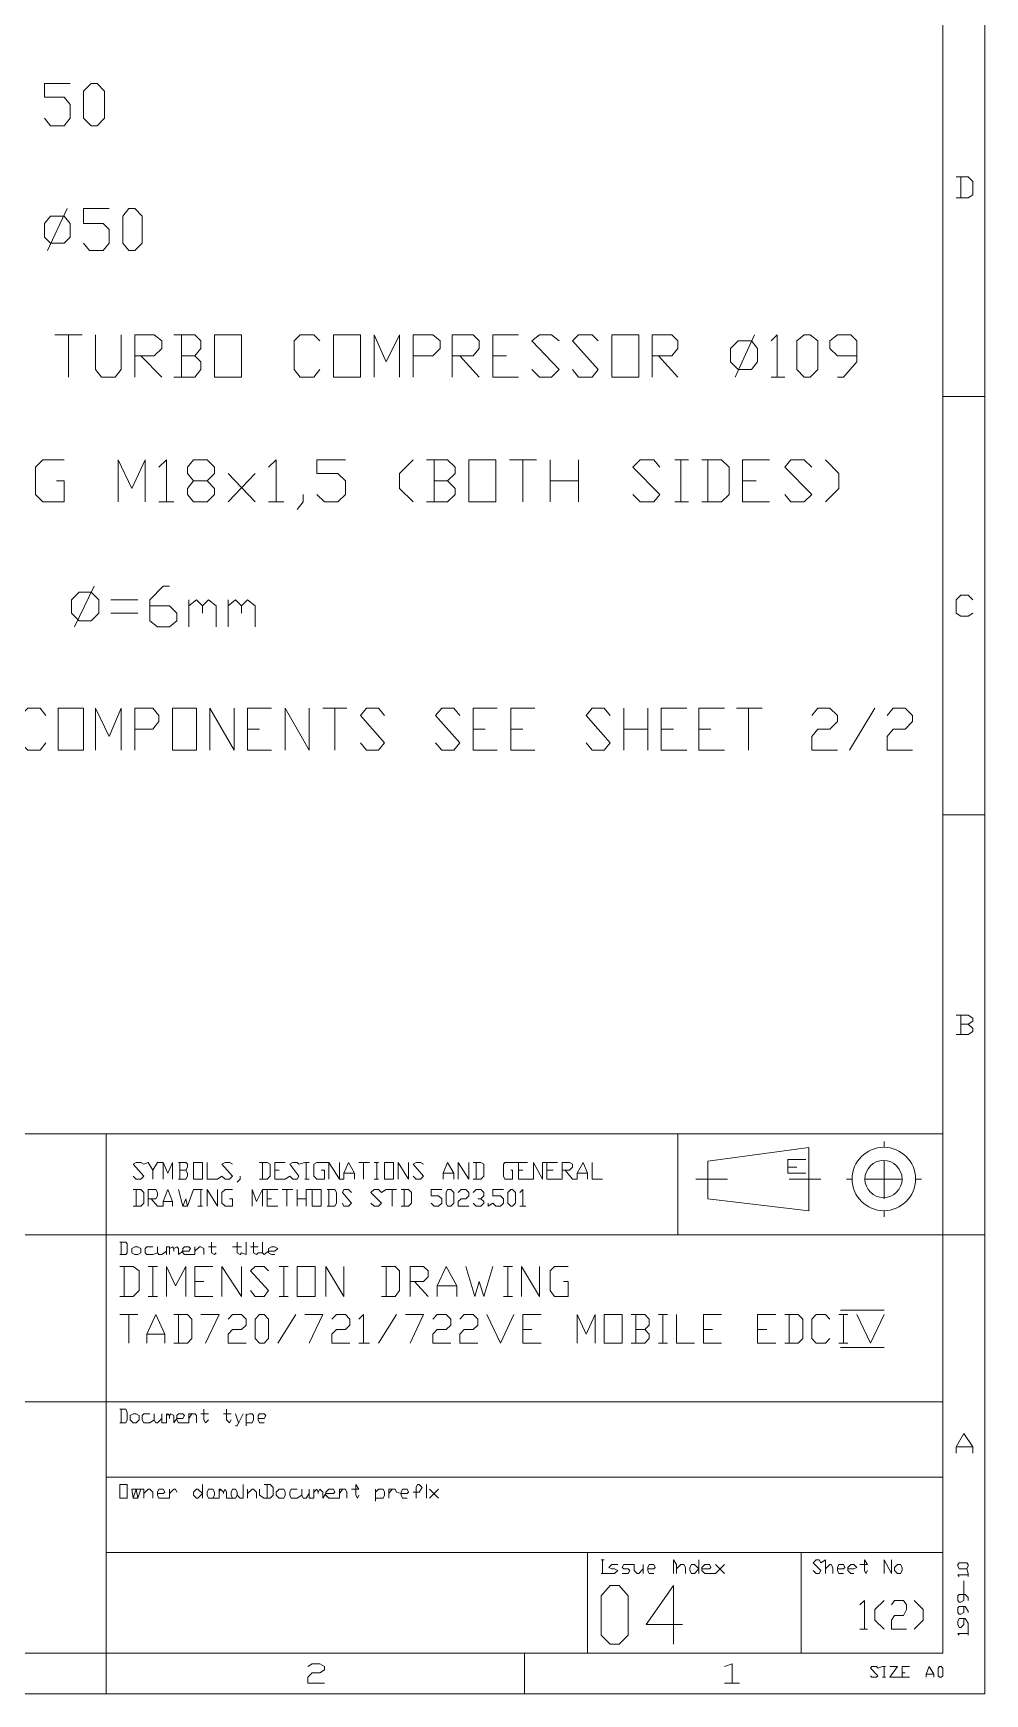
# Model space of a CAD drawing. Header units: millimetres. Extents: x 0.2 to 11.3, y 0.2 to 8.
# Drawn here: x 10.214 to 11.268, y 0.221 to 2.06 of the extents above; entities that cross this region are included whole.
import ezdxf

# ---------------------------------------------------------------- set-up
doc = ezdxf.new("R2010")
doc.units = ezdxf.units.MM
doc.layers.add('PDF_几何图形', color=7, linetype='Continuous')

msp = doc.modelspace()

# ---------------------------------------------------------------- linework, layer by layer
at = {"layer": 'PDF_几何图形', "lineweight": 13}
for points in [[(11.2683, 0.2206), (11.2683, 8.0139), (0.25, 8.0139), (0.25, 0.2206)], [(11.2217, 7.9689), (11.2217, 0.2656), (0.2967, 0.2656), (0.2967, 7.9689)], [(10.2783, 1.9572), (10.285, 1.9572), (10.2933, 1.9656), (10.2933, 1.9956), (10.285, 2.0039), (10.2783, 2.0039), (10.27, 1.9956), (10.27, 1.9656)], [(10.32, 1.8189), (10.3267, 1.8189), (10.335, 1.8272), (10.335, 1.8572), (10.3267, 1.8656), (10.32, 1.8656), (10.3133, 1.8572), (10.3133, 1.8272)], [(10.2333, 1.8272), (10.2267, 1.8339), (10.2267, 1.8489), (10.2333, 1.8572), (10.2483, 1.8572), (10.255, 1.8489), (10.255, 1.8339), (10.2483, 1.8272)], [(10.445, 1.7256), (10.445, 1.6789), (10.415, 1.6789), (10.415, 1.7256)], [(10.5467, 1.6789), (10.5767, 1.6789), (10.5767, 1.7256), (10.5467, 1.7256)], [(10.855, 1.6789), (10.885, 1.6789), (10.885, 1.7256), (10.855, 1.7256)], [(10.995, 1.6872), (10.9867, 1.6956), (10.9867, 1.7106), (10.995, 1.7189), (11.01, 1.7189), (11.0167, 1.7106), (11.0167, 1.6956), (11.01, 1.6872)], [(11.0683, 1.6789), (11.06, 1.6872), (11.06, 1.7189), (11.0683, 1.7256), (11.075, 1.7256), (11.0833, 1.7189), (11.0833, 1.6872), (11.075, 1.6789)], [(10.7267, 1.5872), (10.7267, 1.5406), (10.6967, 1.5406), (10.6967, 1.5872)], [(10.265, 1.4089), (10.2567, 1.4172), (10.2567, 1.4322), (10.265, 1.4406), (10.2783, 1.4406), (10.2867, 1.4322), (10.2867, 1.4172), (10.2783, 1.4089)], [(10.2417, 1.2656), (10.27, 1.2656), (10.27, 1.3122), (10.2417, 1.3122)], [(10.395, 1.3122), (10.395, 1.2656), (10.3683, 1.2656), (10.3683, 1.3122)], [(11.0733, 0.8256), (11.0733, 0.7556), (10.9617, 0.7689), (10.9617, 0.8106)], [(10.4017, 0.8089), (10.4017, 0.7906), (10.3917, 0.7906), (10.3917, 0.8089)], [(10.6133, 0.8089), (10.6133, 0.7906), (10.6033, 0.7906), (10.6033, 0.8089)], [(10.6683, 0.7972), (10.6683, 0.7906), (10.6683, 0.7972), (10.6733, 0.8089), (10.68, 0.7972), (10.68, 0.7906), (10.68, 0.7972)], [(10.3833, 0.7689), (10.38, 0.7606), (10.385, 0.7606)], [(11.2217, 0.7289), (11.2217, 0.2656), (9.5083, 0.2656), (9.5083, 0.7289)], [(10.5267, 0.6939), (10.5267, 0.6606), (10.5067, 0.6606), (10.5067, 0.6939)], [(10.465, 0.6089), (10.46, 0.6139), (10.46, 0.6356), (10.465, 0.6406), (10.47, 0.6406), (10.475, 0.6356), (10.475, 0.6139), (10.47, 0.6089)], [(10.8667, 0.6406), (10.8667, 0.6089), (10.8467, 0.6089), (10.8467, 0.6406)], [(9.5083, 0.5439), (11.2217, 0.5439)], [(11.2217, 0.4606), (10.295, 0.4606)], [(10.31, 0.4372), (10.3183, 0.4372), (10.3183, 0.4522), (10.31, 0.4522)], [(11.2217, 0.3772), (10.295, 0.3772)], [(10.8283, 0.2656), (10.8283, 0.3772)], [(11.065, 0.2656), (11.065, 0.3772)], [(10.8533, 0.2756), (10.8633, 0.2756), (10.8733, 0.2856), (10.8733, 0.3289), (10.8633, 0.3406), (10.8533, 0.3406), (10.8433, 0.3289), (10.8433, 0.2856)]]:
    msp.add_lwpolyline(points, close=True, dxfattribs=at)
for points in [[(10.2267, 1.9656), (10.2333, 1.9572), (10.2483, 1.9572), (10.255, 1.9656), (10.255, 1.9806), (10.2483, 1.9889), (10.2267, 1.9889), (10.2267, 2.0039), (10.255, 2.0039)], [(11.2417, 1.8772), (11.2417, 1.9006), (11.2367, 1.9006), (11.25, 1.9006), (11.255, 1.8956), (11.255, 1.8806), (11.25, 1.8772), (11.2367, 1.8772)], [(10.23, 1.8189), (10.2517, 1.8656)], [(10.27, 1.8272), (10.2767, 1.8189), (10.2917, 1.8189), (10.2983, 1.8272), (10.2983, 1.8422), (10.2917, 1.8489), (10.27, 1.8489), (10.27, 1.8656), (10.2983, 1.8656)], [(10.2383, 1.7256), (10.2683, 1.7256)], [(10.2533, 1.7256), (10.2533, 1.6789)], [(10.3117, 1.7256), (10.3117, 1.6872), (10.305, 1.6789), (10.29, 1.6789), (10.2833, 1.6872), (10.2833, 1.7256)], [(10.3567, 1.6789), (10.3333, 1.7022), (10.3267, 1.7022), (10.3483, 1.7022), (10.3567, 1.7106), (10.3567, 1.7189), (10.3483, 1.7256), (10.3267, 1.7256), (10.3267, 1.6789)], [(10.3933, 1.7022), (10.4, 1.7106), (10.4, 1.7189), (10.3933, 1.7256), (10.37, 1.7256), (10.3783, 1.7256), (10.3783, 1.6789)], [(10.5317, 1.7189), (10.525, 1.7256), (10.51, 1.7256), (10.5033, 1.7189), (10.5033, 1.6872), (10.51, 1.6789), (10.525, 1.6789), (10.5317, 1.6872)], [(10.5917, 1.6789), (10.5917, 1.7256), (10.605, 1.6956), (10.62, 1.7256), (10.62, 1.6789)], [(10.635, 1.6789), (10.635, 1.7256), (10.6567, 1.7256), (10.665, 1.7189), (10.665, 1.7106), (10.6567, 1.7022), (10.635, 1.7022)], [(10.6783, 1.6789), (10.6783, 1.7256), (10.7017, 1.7256), (10.7083, 1.7189), (10.7083, 1.7106), (10.7017, 1.7022), (10.6783, 1.7022), (10.6867, 1.7022), (10.7083, 1.6789)], [(10.7517, 1.6789), (10.7233, 1.6789), (10.7233, 1.7256), (10.7517, 1.7256)], [(10.7667, 1.6872), (10.775, 1.6789), (10.7883, 1.6789), (10.7967, 1.6872), (10.7667, 1.7189), (10.775, 1.7256), (10.7883, 1.7256), (10.7967, 1.7189)], [(10.8117, 1.6872), (10.8183, 1.6789), (10.8333, 1.6789), (10.84, 1.6872), (10.8117, 1.7189), (10.8183, 1.7256), (10.8333, 1.7256), (10.84, 1.7189)], [(10.9, 1.6789), (10.9, 1.7256), (10.9217, 1.7256), (10.9283, 1.7189), (10.9283, 1.7106), (10.9217, 1.7022), (10.9, 1.7022), (10.9067, 1.7022), (10.9283, 1.6789)], [(10.9917, 1.6789), (11.0133, 1.7256)], [(11.0317, 1.7189), (11.0383, 1.7256), (11.0383, 1.6789), (11.0317, 1.6789), (11.0467, 1.6789)], [(11.105, 1.6789), (11.1117, 1.6789), (11.1267, 1.6956), (11.1267, 1.7189), (11.12, 1.7256), (11.105, 1.7256), (11.0967, 1.7189), (11.0967, 1.7106), (11.105, 1.7022), (11.1267, 1.7022)], [(10.37, 1.6789), (10.3933, 1.6789), (10.4, 1.6872), (10.4, 1.6956), (10.3933, 1.7022), (10.3783, 1.7022)], [(10.7383, 1.7022), (10.7233, 1.7022)], [(11.2217, 1.6572), (11.2683, 1.6572)], [(10.24, 1.5639), (10.2483, 1.5639), (10.2483, 1.5406), (10.225, 1.5406), (10.2167, 1.5489), (10.2167, 1.5789), (10.225, 1.5872), (10.2483, 1.5872)], [(10.3383, 1.5406), (10.3383, 1.5872), (10.3233, 1.5556), (10.3083, 1.5872), (10.3083, 1.5406)], [(10.3533, 1.5789), (10.3617, 1.5872), (10.3617, 1.5406), (10.3533, 1.5406), (10.37, 1.5406)], [(10.4067, 1.5639), (10.415, 1.5556), (10.415, 1.5489), (10.4067, 1.5406), (10.3917, 1.5406), (10.385, 1.5489), (10.385, 1.5556), (10.3917, 1.5639), (10.4067, 1.5639), (10.415, 1.5722), (10.415, 1.5789), (10.4067, 1.5872), (10.3917, 1.5872), (10.385, 1.5789), (10.385, 1.5722), (10.3917, 1.5639)], [(10.475, 1.5789), (10.4833, 1.5872), (10.4833, 1.5406), (10.475, 1.5406), (10.4917, 1.5406)], [(10.5283, 1.5489), (10.5367, 1.5406), (10.5517, 1.5406), (10.56, 1.5489), (10.56, 1.5639), (10.5517, 1.5722), (10.5283, 1.5722), (10.5283, 1.5872), (10.56, 1.5872)], [(10.635, 1.5872), (10.62, 1.5722), (10.62, 1.5556), (10.635, 1.5406)], [(10.6733, 1.5639), (10.6817, 1.5722), (10.6817, 1.5789), (10.6733, 1.5872), (10.65, 1.5872), (10.6583, 1.5872), (10.6583, 1.5406)], [(10.7417, 1.5872), (10.7717, 1.5872)], [(10.7567, 1.5872), (10.7567, 1.5406)], [(10.7867, 1.5406), (10.7867, 1.5872)], [(10.8183, 1.5872), (10.8183, 1.5406)], [(10.8783, 1.5489), (10.8867, 1.5406), (10.9017, 1.5406), (10.9083, 1.5489), (10.8783, 1.5789), (10.8867, 1.5872), (10.9017, 1.5872), (10.9083, 1.5789)], [(10.925, 1.5872), (10.94, 1.5872), (10.9317, 1.5872), (10.9317, 1.5406), (10.925, 1.5406), (10.94, 1.5406)], [(10.955, 1.5406), (10.9767, 1.5406), (10.985, 1.5489), (10.985, 1.5789), (10.9767, 1.5872), (10.955, 1.5872), (10.9617, 1.5872), (10.9617, 1.5406)], [(11.03, 1.5406), (11, 1.5406), (11, 1.5872), (11.03, 1.5872)], [(11.0767, 1.5789), (11.0683, 1.5872), (11.0533, 1.5872), (11.0467, 1.5789), (11.0767, 1.5489), (11.0683, 1.5406), (11.0533, 1.5406), (11.0467, 1.5489)], [(11.0917, 1.5872), (11.1067, 1.5722), (11.1067, 1.5556), (11.0917, 1.5406)], [(10.43, 1.5406), (10.46, 1.5722)], [(10.43, 1.5722), (10.46, 1.5406)], [(10.65, 1.5406), (10.6733, 1.5406), (10.6817, 1.5489), (10.6817, 1.5556), (10.6733, 1.5639), (10.6583, 1.5639)], [(10.7867, 1.5639), (10.8183, 1.5639)], [(11.015, 1.5639), (11, 1.5639)], [(10.5133, 1.5406), (10.5133, 1.5489), (10.5133, 1.5406), (10.5067, 1.5322)], [(10.26, 1.4022), (10.2817, 1.4472)], [(10.3433, 1.4256), (10.365, 1.4256), (10.3733, 1.4172), (10.3733, 1.4089), (10.365, 1.4022), (10.3517, 1.4022), (10.3433, 1.4089), (10.3433, 1.4322), (10.3583, 1.4472), (10.365, 1.4472)], [(11.25, 1.4139), (11.255, 1.4172), (11.25, 1.4139), (11.2417, 1.4139), (11.2367, 1.4172), (11.2367, 1.4322), (11.2417, 1.4372), (11.25, 1.4372), (11.255, 1.4322)], [(10.3, 1.4322), (10.33, 1.4322)], [(10.33, 1.4172), (10.3, 1.4172)], [(10.3867, 1.4322), (10.3867, 1.4022)], [(10.3867, 1.4256), (10.395, 1.4322), (10.4017, 1.4256), (10.4017, 1.4172), (10.4017, 1.4256), (10.4083, 1.4322), (10.4167, 1.4256), (10.4167, 1.4022)], [(10.43, 1.4022), (10.43, 1.4322), (10.43, 1.4256), (10.4383, 1.4322), (10.445, 1.4256), (10.445, 1.4172), (10.445, 1.4256), (10.4517, 1.4322), (10.46, 1.4256), (10.46, 1.4022)], [(10.2283, 1.3039), (10.2217, 1.3122), (10.2083, 1.3122), (10.2, 1.3039), (10.2, 1.2739), (10.2083, 1.2656), (10.2217, 1.2656), (10.2283, 1.2739)], [(10.2833, 1.2656), (10.2833, 1.3122), (10.2983, 1.2806), (10.3117, 1.3122), (10.3117, 1.2656)], [(10.3267, 1.2656), (10.3267, 1.3122), (10.3467, 1.3122), (10.3533, 1.3039), (10.3533, 1.2972), (10.3467, 1.2889), (10.3267, 1.2889)], [(10.41, 1.2656), (10.41, 1.3122), (10.4367, 1.2656), (10.4367, 1.3122)], [(10.4783, 1.3122), (10.4517, 1.3122), (10.4517, 1.2656), (10.4783, 1.2656)], [(10.4933, 1.2656), (10.4933, 1.3122), (10.52, 1.2656), (10.52, 1.3122)], [(10.535, 1.3122), (10.5617, 1.3122)], [(10.5483, 1.3122), (10.5483, 1.2656)], [(10.6033, 1.3039), (10.5967, 1.3122), (10.5833, 1.3122), (10.5767, 1.3039), (10.6033, 1.2739), (10.5967, 1.2656), (10.5833, 1.2656), (10.5767, 1.2739)], [(10.66, 1.2739), (10.6667, 1.2656), (10.68, 1.2656), (10.6867, 1.2739), (10.66, 1.3039), (10.6667, 1.3122), (10.68, 1.3122), (10.6867, 1.3039)], [(10.7283, 1.3122), (10.7017, 1.3122), (10.7017, 1.2656), (10.7283, 1.2656)], [(10.77, 1.2656), (10.7433, 1.2656), (10.7433, 1.3122), (10.77, 1.3122)], [(10.8533, 1.3039), (10.8467, 1.3122), (10.8333, 1.3122), (10.8267, 1.3039), (10.8533, 1.2739), (10.8467, 1.2656), (10.8333, 1.2656), (10.8267, 1.2739)], [(10.8683, 1.3122), (10.8683, 1.2656)], [(10.895, 1.3122), (10.895, 1.2656)], [(10.9383, 1.2656), (10.91, 1.2656), (10.91, 1.3122), (10.9383, 1.3122)], [(10.98, 1.2656), (10.9517, 1.2656), (10.9517, 1.3122), (10.98, 1.3122)], [(10.9933, 1.3122), (11.0217, 1.3122)], [(11.0067, 1.3122), (11.0067, 1.2656)], [(11.0767, 1.3039), (11.0833, 1.3122), (11.0967, 1.3122), (11.105, 1.3039), (11.105, 1.2972), (11.0967, 1.2889), (11.0833, 1.2889), (11.0767, 1.2806), (11.0767, 1.2656), (11.105, 1.2656)], [(11.1183, 1.2656), (11.1467, 1.3122)], [(11.1883, 1.2656), (11.16, 1.2656), (11.16, 1.2806), (11.1667, 1.2889), (11.18, 1.2889), (11.1883, 1.2972), (11.1883, 1.3039), (11.18, 1.3122), (11.1667, 1.3122), (11.16, 1.3039)], [(10.465, 1.2889), (10.4517, 1.2889)], [(10.715, 1.2889), (10.7017, 1.2889)], [(10.7567, 1.2889), (10.7433, 1.2889)], [(10.8683, 1.2889), (10.895, 1.2889)], [(10.9233, 1.2889), (10.91, 1.2889)], [(10.965, 1.2889), (10.9517, 1.2889)], [(11.2217, 1.1939), (11.2683, 1.1939)], [(11.2367, 0.9506), (11.25, 0.9506), (11.255, 0.9539), (11.255, 0.9572), (11.25, 0.9622), (11.2417, 0.9622), (11.25, 0.9622), (11.255, 0.9656), (11.255, 0.9689), (11.25, 0.9722), (11.2367, 0.9722), (11.2417, 0.9722), (11.2417, 0.9506)], [(11.2217, 0.8406), (9.5083, 0.8406), (9.5083, 0.2656), (9.535, 0.2206)], [(10.295, 0.8406), (10.295, 0.2206)], [(10.9283, 0.7289), (10.9283, 0.8406)], [(11.1567, 0.8256), (11.1567, 0.8322)], [(11.07, 0.8122), (11.05, 0.8122), (11.05, 0.7972)], [(11.1567, 0.7689), (11.1567, 0.8106)], [(10.325, 0.7939), (10.3283, 0.7906), (10.3333, 0.7906), (10.3367, 0.7939), (10.325, 0.8072), (10.3283, 0.8089), (10.3333, 0.8089), (10.3367, 0.8072), (10.3417, 0.8089), (10.3467, 0.8006), (10.3467, 0.7906)], [(10.3467, 0.8006), (10.3517, 0.8089), (10.3583, 0.8089), (10.3583, 0.7906)], [(10.3683, 0.7906), (10.3683, 0.8089), (10.3633, 0.7972), (10.3583, 0.8089)], [(10.375, 0.7906), (10.3833, 0.7906), (10.385, 0.7939), (10.385, 0.7972), (10.3833, 0.8006), (10.3767, 0.8006), (10.3833, 0.8006), (10.385, 0.8039), (10.385, 0.8072), (10.3833, 0.8089), (10.375, 0.8089), (10.3767, 0.8089), (10.3767, 0.7906)], [(10.435, 0.8072), (10.4317, 0.8089), (10.4267, 0.8089), (10.4233, 0.8072), (10.435, 0.7939), (10.4317, 0.7906), (10.4267, 0.7906), (10.4233, 0.7939), (10.4183, 0.7906), (10.4067, 0.7906), (10.4067, 0.8089)], [(10.4433, 0.7939), (10.4433, 0.7906), (10.44, 0.7872)], [(10.465, 0.7906), (10.4733, 0.7906), (10.4767, 0.7939), (10.4767, 0.8072), (10.4733, 0.8089), (10.465, 0.8089), (10.4683, 0.8089), (10.4683, 0.7906)], [(10.52, 0.7906), (10.515, 0.7906), (10.5167, 0.7906), (10.5167, 0.8089), (10.52, 0.8089), (10.515, 0.8089), (10.5083, 0.8072), (10.5067, 0.8089), (10.5017, 0.8089), (10.4983, 0.8072), (10.5083, 0.7939), (10.5067, 0.7906), (10.5017, 0.7906), (10.4983, 0.7939), (10.4933, 0.7906), (10.4817, 0.7906), (10.4817, 0.8089), (10.4933, 0.8089)], [(10.4867, 0.8006), (10.4817, 0.8006)], [(10.5333, 0.8006), (10.5367, 0.8006), (10.5367, 0.7906), (10.5283, 0.7906), (10.525, 0.7939), (10.525, 0.8072), (10.5283, 0.8089), (10.5417, 0.8089), (10.5417, 0.7906)], [(10.5533, 0.7906), (10.5417, 0.8089)], [(10.5533, 0.8089), (10.5533, 0.7906), (10.5583, 0.7906), (10.5583, 0.7972), (10.5633, 0.8089), (10.57, 0.7972), (10.57, 0.7906), (10.57, 0.7972), (10.5583, 0.7972)], [(10.575, 0.8089), (10.5867, 0.8089), (10.58, 0.8089), (10.58, 0.7906)], [(10.5917, 0.8089), (10.5967, 0.8089), (10.595, 0.8089), (10.595, 0.7906), (10.5967, 0.7906), (10.5917, 0.7906)], [(10.6183, 0.7906), (10.6183, 0.8089), (10.63, 0.7906), (10.63, 0.8089)], [(10.635, 0.7939), (10.6383, 0.7906), (10.6433, 0.7906), (10.6467, 0.7939), (10.635, 0.8072), (10.6383, 0.8089), (10.6433, 0.8089), (10.6467, 0.8072)], [(10.685, 0.7906), (10.685, 0.8089), (10.6967, 0.7906), (10.6967, 0.8089)], [(10.7017, 0.7906), (10.71, 0.7906), (10.7133, 0.7939), (10.7133, 0.8072), (10.71, 0.8089), (10.7017, 0.8089), (10.705, 0.8089), (10.705, 0.7906)], [(10.7433, 0.8006), (10.745, 0.8006), (10.745, 0.7906), (10.7367, 0.7906), (10.735, 0.7939), (10.735, 0.8072), (10.7367, 0.8089), (10.7517, 0.8089), (10.7517, 0.7906), (10.7683, 0.7906), (10.7683, 0.8089), (10.7783, 0.7906), (10.7783, 0.8089), (10.7833, 0.8089), (10.7833, 0.7906), (10.8, 0.7906), (10.8, 0.8089), (10.8083, 0.8089), (10.8117, 0.8072), (10.8117, 0.8039), (10.8083, 0.8006), (10.8, 0.8006), (10.8033, 0.8006), (10.8117, 0.7906), (10.8167, 0.7906), (10.8167, 0.7972), (10.8233, 0.8089), (10.8283, 0.7972), (10.8283, 0.7906), (10.8283, 0.7972), (10.8167, 0.7972)], [(10.7517, 0.8089), (10.7617, 0.8089)], [(10.7567, 0.8006), (10.7517, 0.8006)], [(10.7833, 0.8089), (10.795, 0.8089)], [(10.79, 0.8006), (10.7833, 0.8006)], [(10.845, 0.7906), (10.8333, 0.7906), (10.8333, 0.8089)], [(11.06, 0.8039), (11.05, 0.8039), (11.05, 0.7972), (11.07, 0.7972)], [(10.3333, 0.7606), (10.325, 0.7606), (10.3333, 0.7606), (10.3367, 0.7639), (10.3367, 0.7756), (10.3333, 0.7789), (10.325, 0.7789), (10.3283, 0.7789), (10.3283, 0.7606)], [(10.3417, 0.7606), (10.3417, 0.7789), (10.35, 0.7789), (10.3517, 0.7756), (10.3517, 0.7722), (10.35, 0.7689), (10.3417, 0.7689), (10.345, 0.7689), (10.3517, 0.7606), (10.3583, 0.7606), (10.3583, 0.7656), (10.3633, 0.7789), (10.3683, 0.7656), (10.3683, 0.7606), (10.3683, 0.7656), (10.3583, 0.7656)], [(10.38, 0.7606), (10.375, 0.7789)], [(10.385, 0.7606), (10.3917, 0.7789), (10.4017, 0.7789), (10.4, 0.7789), (10.4, 0.7606), (10.4017, 0.7606), (10.3967, 0.7606)], [(10.4067, 0.7606), (10.4067, 0.7789), (10.4183, 0.7606), (10.4183, 0.7789)], [(10.4317, 0.7689), (10.435, 0.7689), (10.435, 0.7606), (10.4267, 0.7606), (10.4233, 0.7639), (10.4233, 0.7756), (10.4267, 0.7789), (10.435, 0.7789)], [(10.4683, 0.7789), (10.4617, 0.7656), (10.4567, 0.7789), (10.4567, 0.7606)], [(10.4683, 0.7606), (10.4683, 0.7789), (10.4733, 0.7789), (10.4733, 0.7606)], [(10.4733, 0.7789), (10.485, 0.7789)], [(10.49, 0.7789), (10.5017, 0.7789), (10.495, 0.7789), (10.495, 0.7606)], [(10.5067, 0.7606), (10.5067, 0.7789)], [(10.5067, 0.7689), (10.5167, 0.7689), (10.5167, 0.7606), (10.5167, 0.7789), (10.5233, 0.7789), (10.5233, 0.7606), (10.5333, 0.7606), (10.5333, 0.7789), (10.5233, 0.7789)], [(10.54, 0.7606), (10.5483, 0.7606), (10.55, 0.7639), (10.55, 0.7756), (10.5483, 0.7789), (10.54, 0.7789), (10.5417, 0.7789), (10.5417, 0.7606)], [(10.5583, 0.7606), (10.5567, 0.7639), (10.5583, 0.7606), (10.5633, 0.7606), (10.5667, 0.7639), (10.5567, 0.7756), (10.5583, 0.7789), (10.5633, 0.7789), (10.5667, 0.7756)], [(10.5883, 0.7639), (10.5917, 0.7606), (10.5967, 0.7606), (10.6, 0.7639), (10.5883, 0.7756), (10.5917, 0.7789), (10.5967, 0.7789), (10.6, 0.7756), (10.605, 0.7789), (10.6167, 0.7789), (10.6117, 0.7789), (10.6117, 0.7606)], [(10.6217, 0.7606), (10.63, 0.7606), (10.6333, 0.7639), (10.6333, 0.7756), (10.63, 0.7789), (10.6217, 0.7789), (10.625, 0.7789), (10.625, 0.7606)], [(10.655, 0.7639), (10.6583, 0.7606), (10.6633, 0.7606), (10.6667, 0.7639), (10.6667, 0.7689), (10.6633, 0.7722), (10.655, 0.7722), (10.655, 0.7789), (10.6667, 0.7789)], [(10.6717, 0.7639), (10.6733, 0.7606), (10.6717, 0.7639), (10.6717, 0.7756), (10.6733, 0.7789), (10.6767, 0.7789), (10.68, 0.7756), (10.68, 0.7639), (10.6767, 0.7606), (10.6733, 0.7606)], [(10.685, 0.7756), (10.6883, 0.7789), (10.6933, 0.7789), (10.6967, 0.7756), (10.6967, 0.7722), (10.6933, 0.7689), (10.6883, 0.7689), (10.685, 0.7656), (10.685, 0.7606), (10.6967, 0.7606)], [(10.7017, 0.7756), (10.705, 0.7789), (10.71, 0.7789), (10.7133, 0.7756), (10.7133, 0.7722), (10.71, 0.7689), (10.7067, 0.7689), (10.71, 0.7689), (10.7133, 0.7656), (10.7133, 0.7639), (10.71, 0.7606), (10.705, 0.7606), (10.7017, 0.7639)], [(10.7183, 0.7639), (10.7183, 0.7606), (10.7233, 0.7639), (10.7267, 0.7606), (10.7317, 0.7606), (10.735, 0.7639), (10.735, 0.7689), (10.7317, 0.7722), (10.7233, 0.7722), (10.7233, 0.7789), (10.735, 0.7789)], [(10.74, 0.7639), (10.7433, 0.7606), (10.74, 0.7639), (10.74, 0.7756), (10.7433, 0.7789), (10.745, 0.7789), (10.7483, 0.7756), (10.7483, 0.7639), (10.745, 0.7606), (10.7433, 0.7606)], [(10.7533, 0.7756), (10.7567, 0.7789), (10.7567, 0.7606), (10.7533, 0.7606), (10.76, 0.7606)], [(10.9833, 0.7906), (10.9483, 0.7906)], [(11.0517, 0.7906), (11.0867, 0.7906)], [(11.1217, 0.7906), (11.115, 0.7906)], [(11.135, 0.7906), (11.1767, 0.7906)], [(11.1917, 0.7906), (11.1983, 0.7906)], [(10.4783, 0.7689), (10.4733, 0.7689), (10.4733, 0.7606), (10.485, 0.7606)], [(11.1567, 0.7556), (11.1567, 0.7489)], [(9.5083, 0.7289), (11.2683, 0.7289)], [(10.295, 0.2656), (10.295, 0.7289)], [(10.3167, 0.7072), (10.31, 0.7072), (10.3167, 0.7072), (10.3183, 0.7089), (10.3183, 0.7189), (10.3167, 0.7206), (10.31, 0.7206), (10.3117, 0.7206), (10.3117, 0.7072)], [(10.4117, 0.7206), (10.4117, 0.7089), (10.415, 0.7072), (10.4167, 0.7089)], [(10.44, 0.7206), (10.44, 0.7089), (10.4433, 0.7072), (10.445, 0.7089), (10.45, 0.7072), (10.45, 0.7206)], [(10.4583, 0.7206), (10.4583, 0.7089), (10.4617, 0.7072), (10.4633, 0.7089), (10.4683, 0.7089), (10.4683, 0.7206)], [(10.3267, 0.7072), (10.33, 0.7072), (10.3267, 0.7072), (10.3233, 0.7089), (10.3233, 0.7139), (10.3267, 0.7156), (10.33, 0.7156), (10.3333, 0.7139), (10.3333, 0.7089), (10.33, 0.7072)], [(10.34, 0.7156), (10.3467, 0.7156), (10.34, 0.7156), (10.3383, 0.7139), (10.3383, 0.7089), (10.34, 0.7072), (10.3467, 0.7072), (10.3517, 0.7089), (10.3517, 0.7156), (10.3517, 0.7089), (10.3533, 0.7072), (10.3567, 0.7072), (10.3617, 0.7106), (10.3617, 0.7072), (10.3617, 0.7156), (10.365, 0.7156), (10.365, 0.7072), (10.365, 0.7139), (10.3683, 0.7156), (10.37, 0.7139), (10.37, 0.7106), (10.37, 0.7139), (10.3733, 0.7156), (10.375, 0.7139), (10.375, 0.7072), (10.38, 0.7106), (10.3867, 0.7106), (10.3883, 0.7139), (10.3867, 0.7156), (10.3817, 0.7156), (10.38, 0.7139), (10.38, 0.7089), (10.3817, 0.7072), (10.3933, 0.7072), (10.3933, 0.7156), (10.3933, 0.7106), (10.3983, 0.7156), (10.4, 0.7156), (10.4033, 0.7139), (10.4033, 0.7072)], [(10.4083, 0.7156), (10.4167, 0.7156)], [(10.435, 0.7156), (10.445, 0.7156)], [(10.455, 0.7156), (10.4633, 0.7156)], [(10.4683, 0.7089), (10.47, 0.7072), (10.475, 0.7106), (10.4817, 0.7106), (10.485, 0.7139), (10.4817, 0.7156), (10.4783, 0.7156), (10.475, 0.7139), (10.475, 0.7089), (10.4783, 0.7072), (10.4817, 0.7072)], [(10.315, 0.6606), (10.315, 0.6939), (10.31, 0.6939), (10.325, 0.6939), (10.3317, 0.6889), (10.3317, 0.6672), (10.325, 0.6606), (10.31, 0.6606)], [(10.3417, 0.6939), (10.3517, 0.6939), (10.3467, 0.6939), (10.3467, 0.6606), (10.3417, 0.6606), (10.3517, 0.6606)], [(10.3617, 0.6606), (10.3617, 0.6939), (10.3717, 0.6722), (10.3833, 0.6939), (10.3833, 0.6606)], [(10.4133, 0.6606), (10.3933, 0.6606), (10.3933, 0.6939), (10.4133, 0.6939)], [(10.4233, 0.6606), (10.4233, 0.6939), (10.445, 0.6606), (10.445, 0.6939)], [(10.455, 0.6672), (10.46, 0.6606), (10.47, 0.6606), (10.475, 0.6672), (10.455, 0.6889), (10.46, 0.6939), (10.47, 0.6939), (10.475, 0.6889)], [(10.4867, 0.6939), (10.4967, 0.6939), (10.4917, 0.6939), (10.4917, 0.6606), (10.4867, 0.6606), (10.4967, 0.6606)], [(10.5383, 0.6606), (10.5383, 0.6939), (10.5583, 0.6606), (10.5583, 0.6939)], [(10.6, 0.6606), (10.615, 0.6606), (10.62, 0.6672), (10.62, 0.6889), (10.615, 0.6939), (10.6, 0.6939), (10.605, 0.6939), (10.605, 0.6606)], [(10.6317, 0.6606), (10.6317, 0.6939), (10.6467, 0.6939), (10.6517, 0.6889), (10.6517, 0.6822), (10.6467, 0.6772), (10.6317, 0.6772), (10.6367, 0.6772), (10.6517, 0.6606)], [(10.6617, 0.6606), (10.6617, 0.6722), (10.6717, 0.6939), (10.6833, 0.6722), (10.6833, 0.6606)], [(10.6933, 0.6939), (10.7033, 0.6606), (10.7083, 0.6772), (10.7133, 0.6606), (10.7233, 0.6939)], [(10.735, 0.6939), (10.745, 0.6939), (10.74, 0.6939), (10.74, 0.6606), (10.735, 0.6606), (10.745, 0.6606)], [(10.755, 0.6606), (10.755, 0.6939), (10.775, 0.6606), (10.775, 0.6939)], [(10.8017, 0.6772), (10.8067, 0.6772), (10.8067, 0.6606), (10.7917, 0.6606), (10.7867, 0.6672), (10.7867, 0.6889), (10.7917, 0.6939), (10.8067, 0.6939)], [(10.4033, 0.6772), (10.3933, 0.6772)], [(10.6833, 0.6722), (10.6617, 0.6722)], [(11.1567, 0.6456), (11.1083, 0.6456)], [(10.33, 0.6406), (10.31, 0.6406)], [(10.32, 0.6406), (10.32, 0.6089)], [(10.34, 0.6089), (10.34, 0.6189), (10.35, 0.6406), (10.36, 0.6189), (10.36, 0.6089)], [(10.37, 0.6089), (10.385, 0.6089), (10.39, 0.6139), (10.39, 0.6356), (10.385, 0.6406), (10.37, 0.6406), (10.375, 0.6406), (10.375, 0.6089)], [(10.4, 0.6406), (10.42, 0.6406), (10.405, 0.6089)], [(10.43, 0.6356), (10.435, 0.6406), (10.445, 0.6406), (10.45, 0.6356), (10.45, 0.6289), (10.445, 0.6239), (10.435, 0.6239), (10.43, 0.6189), (10.43, 0.6089), (10.45, 0.6089)], [(10.485, 0.6089), (10.505, 0.6406)], [(10.515, 0.6406), (10.535, 0.6406), (10.52, 0.6089)], [(10.545, 0.6356), (10.55, 0.6406), (10.56, 0.6406), (10.565, 0.6356), (10.565, 0.6289), (10.56, 0.6239), (10.55, 0.6239), (10.545, 0.6189), (10.545, 0.6089), (10.565, 0.6089)], [(10.575, 0.6356), (10.58, 0.6406), (10.58, 0.6089), (10.575, 0.6089), (10.5867, 0.6089)], [(10.5967, 0.6089), (10.6167, 0.6406)], [(10.6267, 0.6406), (10.6467, 0.6406), (10.6317, 0.6089)], [(10.6567, 0.6356), (10.6617, 0.6406), (10.6717, 0.6406), (10.6767, 0.6356), (10.6767, 0.6289), (10.6717, 0.6239), (10.6617, 0.6239), (10.6567, 0.6189), (10.6567, 0.6089), (10.6767, 0.6089)], [(10.6867, 0.6356), (10.6917, 0.6406), (10.7017, 0.6406), (10.7067, 0.6356), (10.7067, 0.6289), (10.7017, 0.6239), (10.6917, 0.6239), (10.6867, 0.6189), (10.6867, 0.6089), (10.7067, 0.6089)], [(10.7467, 0.6406), (10.7317, 0.6089), (10.7167, 0.6406)], [(10.7767, 0.6089), (10.7567, 0.6089), (10.7567, 0.6406), (10.7767, 0.6406)], [(10.8167, 0.6089), (10.8167, 0.6406), (10.8267, 0.6189), (10.8367, 0.6406), (10.8367, 0.6089)], [(10.8917, 0.6239), (10.8967, 0.6289), (10.8967, 0.6356), (10.8917, 0.6406), (10.8767, 0.6406), (10.8817, 0.6406), (10.8817, 0.6089)], [(10.9067, 0.6406), (10.9167, 0.6406), (10.9117, 0.6406), (10.9117, 0.6089), (10.9067, 0.6089), (10.9167, 0.6089)], [(10.9467, 0.6089), (10.9267, 0.6089), (10.9267, 0.6406)], [(10.9767, 0.6089), (10.9567, 0.6089), (10.9567, 0.6406), (10.9767, 0.6406)], [(11.0367, 0.6089), (11.0167, 0.6089), (11.0167, 0.6406), (11.0367, 0.6406)], [(11.0467, 0.6089), (11.0617, 0.6089), (11.0667, 0.6139), (11.0667, 0.6356), (11.0617, 0.6406), (11.0467, 0.6406), (11.0517, 0.6406), (11.0517, 0.6089)], [(11.0967, 0.6356), (11.0917, 0.6406), (11.0817, 0.6406), (11.0767, 0.6356), (11.0767, 0.6139), (11.0817, 0.6089), (11.0917, 0.6089), (11.0967, 0.6139)], [(11.1067, 0.6406), (11.1167, 0.6406), (11.1117, 0.6406), (11.1117, 0.6089), (11.1067, 0.6089), (11.1167, 0.6089)], [(11.1567, 0.6406), (11.1417, 0.6089), (11.1267, 0.6406)], [(10.36, 0.6189), (10.34, 0.6189)], [(10.7667, 0.6239), (10.7567, 0.6239)], [(10.8767, 0.6089), (10.8917, 0.6089), (10.8967, 0.6139), (10.8967, 0.6189), (10.8917, 0.6239), (10.8817, 0.6239)], [(10.9667, 0.6239), (10.9567, 0.6239)], [(11.0267, 0.6239), (11.0167, 0.6239)], [(11.1083, 0.6039), (11.1567, 0.6039)], [(10.3167, 0.5206), (10.31, 0.5206), (10.3167, 0.5206), (10.3183, 0.5239), (10.3183, 0.5322), (10.3167, 0.5356), (10.31, 0.5356), (10.3117, 0.5356), (10.3117, 0.5206)], [(10.4033, 0.5356), (10.4033, 0.5239), (10.405, 0.5206), (10.4083, 0.5239)], [(10.4283, 0.5356), (10.4283, 0.5239), (10.4317, 0.5206), (10.4333, 0.5239)], [(10.325, 0.5206), (10.3283, 0.5206), (10.325, 0.5206), (10.3217, 0.5239), (10.3217, 0.5289), (10.325, 0.5306), (10.3283, 0.5306), (10.3317, 0.5289), (10.3317, 0.5239), (10.3283, 0.5206)], [(10.3367, 0.5306), (10.3433, 0.5306), (10.3367, 0.5306), (10.335, 0.5289), (10.335, 0.5239), (10.3367, 0.5206), (10.3433, 0.5206), (10.3483, 0.5239), (10.3483, 0.5306), (10.3483, 0.5239), (10.35, 0.5206), (10.3517, 0.5206), (10.3567, 0.5256), (10.3567, 0.5306), (10.3567, 0.5206), (10.3617, 0.5206), (10.3617, 0.5306), (10.3617, 0.5289), (10.3633, 0.5306), (10.365, 0.5289), (10.365, 0.5256), (10.365, 0.5289), (10.3667, 0.5306), (10.37, 0.5289), (10.37, 0.5206), (10.3733, 0.5256), (10.38, 0.5256), (10.3817, 0.5289), (10.38, 0.5306), (10.375, 0.5306), (10.3733, 0.5289), (10.3733, 0.5239), (10.375, 0.5206), (10.3867, 0.5206), (10.3867, 0.5306), (10.39, 0.5306), (10.3867, 0.5256), (10.39, 0.5306), (10.3933, 0.5306), (10.395, 0.5289), (10.395, 0.5206)], [(10.4, 0.5306), (10.4083, 0.5306)], [(10.425, 0.5306), (10.4333, 0.5306)], [(10.4383, 0.5306), (10.4417, 0.5206), (10.44, 0.5172), (10.4467, 0.5306)], [(10.44, 0.5172), (10.4383, 0.5172)], [(10.45, 0.5172), (10.45, 0.5306), (10.45, 0.5289), (10.4533, 0.5306), (10.4567, 0.5306), (10.4583, 0.5289), (10.4583, 0.5239), (10.4567, 0.5206), (10.45, 0.5206)], [(10.4633, 0.5256), (10.47, 0.5256), (10.4717, 0.5289), (10.47, 0.5306), (10.465, 0.5306), (10.4633, 0.5289), (10.4633, 0.5239), (10.465, 0.5206), (10.47, 0.5206)], [(11.2367, 0.4872), (11.2367, 0.4939), (11.245, 0.5089), (11.255, 0.4939), (11.255, 0.4872), (11.255, 0.4939), (11.2367, 0.4939)], [(10.325, 0.4372), (10.3233, 0.4472), (10.3283, 0.4472), (10.325, 0.4372), (10.33, 0.4372), (10.3283, 0.4472), (10.3333, 0.4472), (10.33, 0.4372)], [(10.3333, 0.4472), (10.3367, 0.4472), (10.3367, 0.4372), (10.3367, 0.4422), (10.3417, 0.4472), (10.3433, 0.4472), (10.3467, 0.4439), (10.3467, 0.4372)], [(10.3517, 0.4422), (10.3583, 0.4422), (10.36, 0.4439), (10.3583, 0.4472), (10.3533, 0.4472), (10.3517, 0.4439), (10.3517, 0.4406), (10.3533, 0.4372), (10.365, 0.4372), (10.365, 0.4472), (10.365, 0.4422), (10.37, 0.4472), (10.3717, 0.4472), (10.3733, 0.4439)], [(10.4017, 0.4422), (10.3967, 0.4372), (10.395, 0.4372), (10.3917, 0.4406), (10.3917, 0.4439), (10.395, 0.4472), (10.3967, 0.4472), (10.4017, 0.4422), (10.4017, 0.4372), (10.4017, 0.4522)], [(10.4083, 0.4372), (10.4133, 0.4372), (10.4083, 0.4372), (10.4067, 0.4406), (10.4067, 0.4439), (10.4083, 0.4472), (10.4133, 0.4472), (10.415, 0.4439), (10.415, 0.4406), (10.4133, 0.4372), (10.42, 0.4372), (10.42, 0.4472), (10.4217, 0.4472), (10.42, 0.4439), (10.4217, 0.4472), (10.425, 0.4439), (10.425, 0.4422), (10.425, 0.4439), (10.4267, 0.4472), (10.4283, 0.4439), (10.4283, 0.4372), (10.4383, 0.4372), (10.435, 0.4372), (10.4333, 0.4406), (10.4333, 0.4439), (10.435, 0.4472), (10.4383, 0.4472), (10.44, 0.4439), (10.44, 0.4406), (10.4383, 0.4372), (10.44, 0.4406), (10.4433, 0.4372), (10.4467, 0.4372), (10.4467, 0.4522)], [(10.4517, 0.4472), (10.4517, 0.4372), (10.4517, 0.4422), (10.4567, 0.4472), (10.4583, 0.4472), (10.4617, 0.4439), (10.4617, 0.4372)], [(10.465, 0.4439), (10.465, 0.4472), (10.465, 0.4406), (10.47, 0.4372), (10.4767, 0.4372), (10.48, 0.4406), (10.48, 0.4489), (10.4767, 0.4522), (10.47, 0.4522), (10.4733, 0.4522), (10.4733, 0.4372)], [(10.4867, 0.4372), (10.4917, 0.4372), (10.4867, 0.4372), (10.4833, 0.4406), (10.4833, 0.4439), (10.4867, 0.4472), (10.4917, 0.4472), (10.4933, 0.4439), (10.4933, 0.4406), (10.4917, 0.4372)], [(10.5, 0.4472), (10.5067, 0.4472), (10.5, 0.4472), (10.4983, 0.4439), (10.4983, 0.4406), (10.5, 0.4372), (10.5067, 0.4372), (10.5117, 0.4406), (10.5117, 0.4472), (10.5117, 0.4406), (10.5133, 0.4372), (10.5167, 0.4372), (10.52, 0.4422), (10.52, 0.4472), (10.52, 0.4372), (10.525, 0.4372), (10.525, 0.4472), (10.525, 0.4439), (10.5283, 0.4472), (10.53, 0.4439), (10.53, 0.4422), (10.53, 0.4439), (10.5317, 0.4472), (10.535, 0.4439), (10.535, 0.4372), (10.5383, 0.4422), (10.5467, 0.4422), (10.5483, 0.4439), (10.5467, 0.4472), (10.5417, 0.4472), (10.5383, 0.4439), (10.5383, 0.4406), (10.5417, 0.4372), (10.5533, 0.4372), (10.5533, 0.4472), (10.5567, 0.4472), (10.5533, 0.4422), (10.5567, 0.4472), (10.56, 0.4472), (10.5617, 0.4439), (10.5617, 0.4372)], [(10.5667, 0.4472), (10.575, 0.4472), (10.5717, 0.4522), (10.5717, 0.4406), (10.5733, 0.4372), (10.575, 0.4406)], [(10.5933, 0.4339), (10.5933, 0.4472), (10.5933, 0.4439), (10.5967, 0.4472), (10.6017, 0.4472), (10.6033, 0.4439), (10.6033, 0.4406), (10.6017, 0.4372), (10.5933, 0.4372)], [(10.6083, 0.4372), (10.6083, 0.4472), (10.6117, 0.4472), (10.6083, 0.4422), (10.6117, 0.4472), (10.615, 0.4472), (10.6167, 0.4439), (10.6217, 0.4422), (10.6283, 0.4422), (10.63, 0.4439), (10.6283, 0.4472), (10.6233, 0.4472), (10.6217, 0.4439), (10.6217, 0.4406), (10.6233, 0.4372), (10.6283, 0.4372)], [(10.635, 0.4439), (10.6417, 0.4439), (10.645, 0.4489), (10.6417, 0.4522), (10.64, 0.4522), (10.6383, 0.4489), (10.6383, 0.4372)], [(10.65, 0.4372), (10.65, 0.4522)], [(10.6533, 0.4372), (10.6633, 0.4472)], [(10.6533, 0.4472), (10.6633, 0.4372)], [(10.8467, 0.3689), (10.8433, 0.3689), (10.845, 0.3689), (10.845, 0.3539), (10.8433, 0.3539), (10.8583, 0.3539), (10.8617, 0.3572), (10.8583, 0.3589), (10.855, 0.3589), (10.8517, 0.3606), (10.855, 0.3639), (10.8617, 0.3639)], [(10.9233, 0.3539), (10.9233, 0.3689), (10.9267, 0.3639), (10.9267, 0.3539), (10.9267, 0.3589), (10.9317, 0.3639), (10.935, 0.3639), (10.9367, 0.3606), (10.9367, 0.3539)], [(10.9517, 0.3689), (10.9517, 0.3539), (10.9517, 0.3589), (10.9467, 0.3639), (10.9433, 0.3639), (10.9417, 0.3606), (10.9417, 0.3572), (10.9433, 0.3539), (10.9467, 0.3539), (10.9517, 0.3589)], [(11.0783, 0.3572), (11.0817, 0.3539), (11.085, 0.3539), (11.0867, 0.3572), (11.0783, 0.3656), (11.0817, 0.3689), (11.085, 0.3689), (11.0867, 0.3656), (11.0917, 0.3689), (11.0917, 0.3539), (11.0917, 0.3589), (11.0967, 0.3639), (11.0983, 0.3639), (11.1, 0.3606), (11.1, 0.3539)], [(11.13, 0.3639), (11.1383, 0.3639), (11.135, 0.3689), (11.135, 0.3572), (11.1367, 0.3539), (11.1383, 0.3572)], [(11.1567, 0.3539), (11.1567, 0.3689), (11.165, 0.3539), (11.165, 0.3689)], [(10.8667, 0.3539), (10.8733, 0.3539), (10.875, 0.3572), (10.8733, 0.3589), (10.8683, 0.3589), (10.8667, 0.3606), (10.8683, 0.3639), (10.88, 0.3639), (10.88, 0.3572), (10.8833, 0.3539), (10.885, 0.3539), (10.89, 0.3589), (10.89, 0.3639), (10.89, 0.3539)], [(10.895, 0.3589), (10.9017, 0.3589), (10.9033, 0.3606), (10.9017, 0.3639), (10.8967, 0.3639), (10.895, 0.3606), (10.895, 0.3572), (10.8967, 0.3539), (10.9017, 0.3539)], [(10.955, 0.3589), (10.9633, 0.3589), (10.965, 0.3606), (10.9633, 0.3639), (10.9583, 0.3639), (10.955, 0.3606), (10.955, 0.3572), (10.9583, 0.3539), (10.97, 0.3539), (10.98, 0.3639)], [(10.97, 0.3639), (10.98, 0.3539)], [(11.105, 0.3589), (11.1117, 0.3589), (11.1133, 0.3606), (11.1117, 0.3639), (11.1067, 0.3639), (11.105, 0.3606), (11.105, 0.3572), (11.1067, 0.3539), (11.1117, 0.3539)], [(11.1167, 0.3589), (11.1233, 0.3589), (11.1267, 0.3606), (11.1233, 0.3639), (11.12, 0.3639), (11.1167, 0.3606), (11.1167, 0.3572), (11.12, 0.3539), (11.1233, 0.3539)], [(11.1717, 0.3539), (11.175, 0.3539), (11.1717, 0.3539), (11.1683, 0.3572), (11.1683, 0.3606), (11.1717, 0.3639), (11.175, 0.3639), (11.1767, 0.3606), (11.1767, 0.3572), (11.175, 0.3539)], [(11.24, 0.3506), (11.2383, 0.3522), (11.25, 0.3522), (11.25, 0.3506), (11.25, 0.3539), (11.2483, 0.3589), (11.25, 0.3622), (11.2483, 0.3589), (11.24, 0.3589), (11.2383, 0.3622), (11.2383, 0.3639), (11.24, 0.3656), (11.2483, 0.3656), (11.25, 0.3639), (11.25, 0.3622)], [(10.9233, 0.2756), (10.9233, 0.3406), (10.8933, 0.2972), (10.9333, 0.2972)], [(11.25, 0.3239), (11.25, 0.3272), (11.2467, 0.3306), (11.24, 0.3306), (11.2383, 0.3289), (11.2383, 0.3239), (11.24, 0.3222), (11.2417, 0.3222), (11.245, 0.3239), (11.245, 0.3456)], [(11.13, 0.3189), (11.135, 0.3239), (11.135, 0.2922), (11.1383, 0.2922), (11.13, 0.2922)], [(11.1567, 0.2922), (11.1467, 0.3022), (11.1467, 0.3139), (11.1567, 0.3239)], [(11.165, 0.3189), (11.1683, 0.3239), (11.1783, 0.3239), (11.1817, 0.3189), (11.1817, 0.3139), (11.1783, 0.3072), (11.1683, 0.3072), (11.165, 0.3022), (11.165, 0.2922), (11.1817, 0.2922)], [(11.19, 0.3239), (11.2, 0.3139), (11.2, 0.3022), (11.19, 0.2922)], [(11.25, 0.3106), (11.25, 0.3122), (11.2467, 0.3172), (11.24, 0.3172), (11.2383, 0.3156), (11.2383, 0.3106), (11.24, 0.3089), (11.2417, 0.3089), (11.245, 0.3106), (11.245, 0.3172)], [(11.24, 0.2856), (11.2383, 0.2872), (11.25, 0.2872), (11.25, 0.2856), (11.25, 0.2989), (11.2467, 0.3039), (11.24, 0.3039), (11.2383, 0.3006), (11.2383, 0.2972), (11.24, 0.2939), (11.2417, 0.2939), (11.245, 0.2972), (11.245, 0.3039)], [(10.7583, 0.2206), (10.7583, 0.2656)], [(10.5183, 0.2506), (10.5233, 0.2539), (10.5317, 0.2539), (10.5367, 0.2506), (10.5367, 0.2472), (10.5317, 0.2439), (10.5233, 0.2439), (10.5183, 0.2389), (10.5183, 0.2322), (10.5367, 0.2322)], [(10.98, 0.2506), (10.9883, 0.2539), (10.9883, 0.2322), (10.98, 0.2322), (10.9967, 0.2322)], [(11.1417, 0.2406), (11.1433, 0.2389), (11.1483, 0.2389), (11.15, 0.2406), (11.1417, 0.2489), (11.1433, 0.2506), (11.1483, 0.2506), (11.15, 0.2489), (11.155, 0.2506), (11.1583, 0.2506), (11.1567, 0.2506), (11.1567, 0.2389), (11.155, 0.2389), (11.1583, 0.2389)], [(11.1633, 0.2506), (11.1717, 0.2506), (11.1633, 0.2389), (11.1767, 0.2389), (11.1767, 0.2506), (11.185, 0.2506)], [(11.18, 0.2439), (11.1767, 0.2439), (11.1767, 0.2389), (11.185, 0.2389)], [(11.2033, 0.2389), (11.2033, 0.2422), (11.2067, 0.2506), (11.2117, 0.2422), (11.2117, 0.2389), (11.2117, 0.2422), (11.2033, 0.2422)], [(11.2167, 0.2406), (11.2183, 0.2389), (11.2167, 0.2406), (11.2167, 0.2489), (11.2183, 0.2506), (11.22, 0.2506), (11.2217, 0.2489), (11.2217, 0.2406), (11.22, 0.2389), (11.2183, 0.2389)]]:
    msp.add_lwpolyline(points, dxfattribs=at)
for centre, radius in [((11.1565, 0.7907), 0.0351), ((11.1561, 0.7906), 0.0206)]:
    msp.add_circle(centre, radius, dxfattribs=at)

doc.saveas('drawing.dxf')
